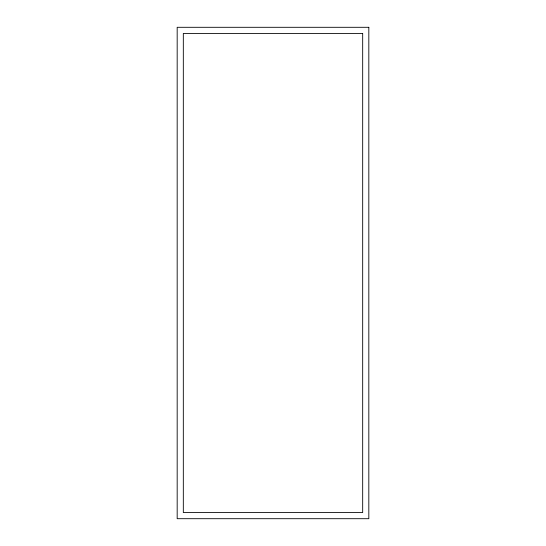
<?xml version="1.0" encoding="UTF-8"?>
<svg xmlns="http://www.w3.org/2000/svg" width="546" height="546" viewBox="0 0 546 546"><rect width="100%" height="100%" fill="white"/><g stroke="black" fill="none" stroke-linecap="round" stroke-linejoin="round"><path stroke-width="0.82" d="M368.823 27.3L177.177 27.3L177.177 518.7L368.823 518.7L368.823 27.3M362.68 33.443L183.32 33.443L183.32 512.558L362.68 512.558L362.68 33.443"/></g></svg>
